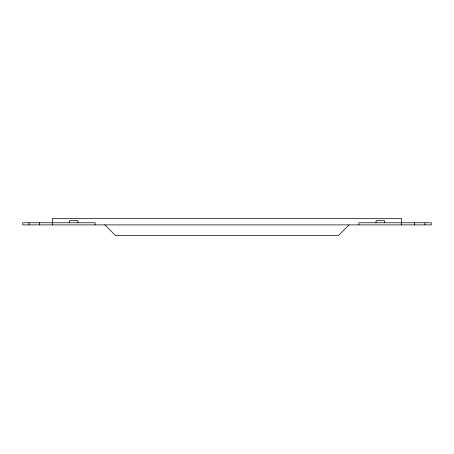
<?xml version="1.0" encoding="UTF-8"?>
<svg xmlns="http://www.w3.org/2000/svg" width="454" height="454" viewBox="0 0 454 454"><rect width="100%" height="100%" fill="white"/><g stroke="black" fill="none" stroke-linecap="round" stroke-linejoin="round"><path stroke-width="0.68" d="M349.12 224.883L338.508 235.467L115.492 235.467L104.88 224.883M424.95 222.766L424.95 224.883M414.366 222.766L414.366 224.883M401.659 224.883L401.659 218.533L52.341 218.533L52.341 224.883M384.498 222.766L384.498 220.65L376.06 220.65L376.06 222.766M358.893 224.883L358.893 222.766L431.3 222.766L431.3 224.883L22.7 224.883L22.7 222.766L95.107 222.766L95.107 224.883M77.94 222.766L77.94 220.65L69.502 220.65L69.502 222.766M39.634 222.766L39.634 224.883M29.05 222.766L29.05 224.883"/></g></svg>
